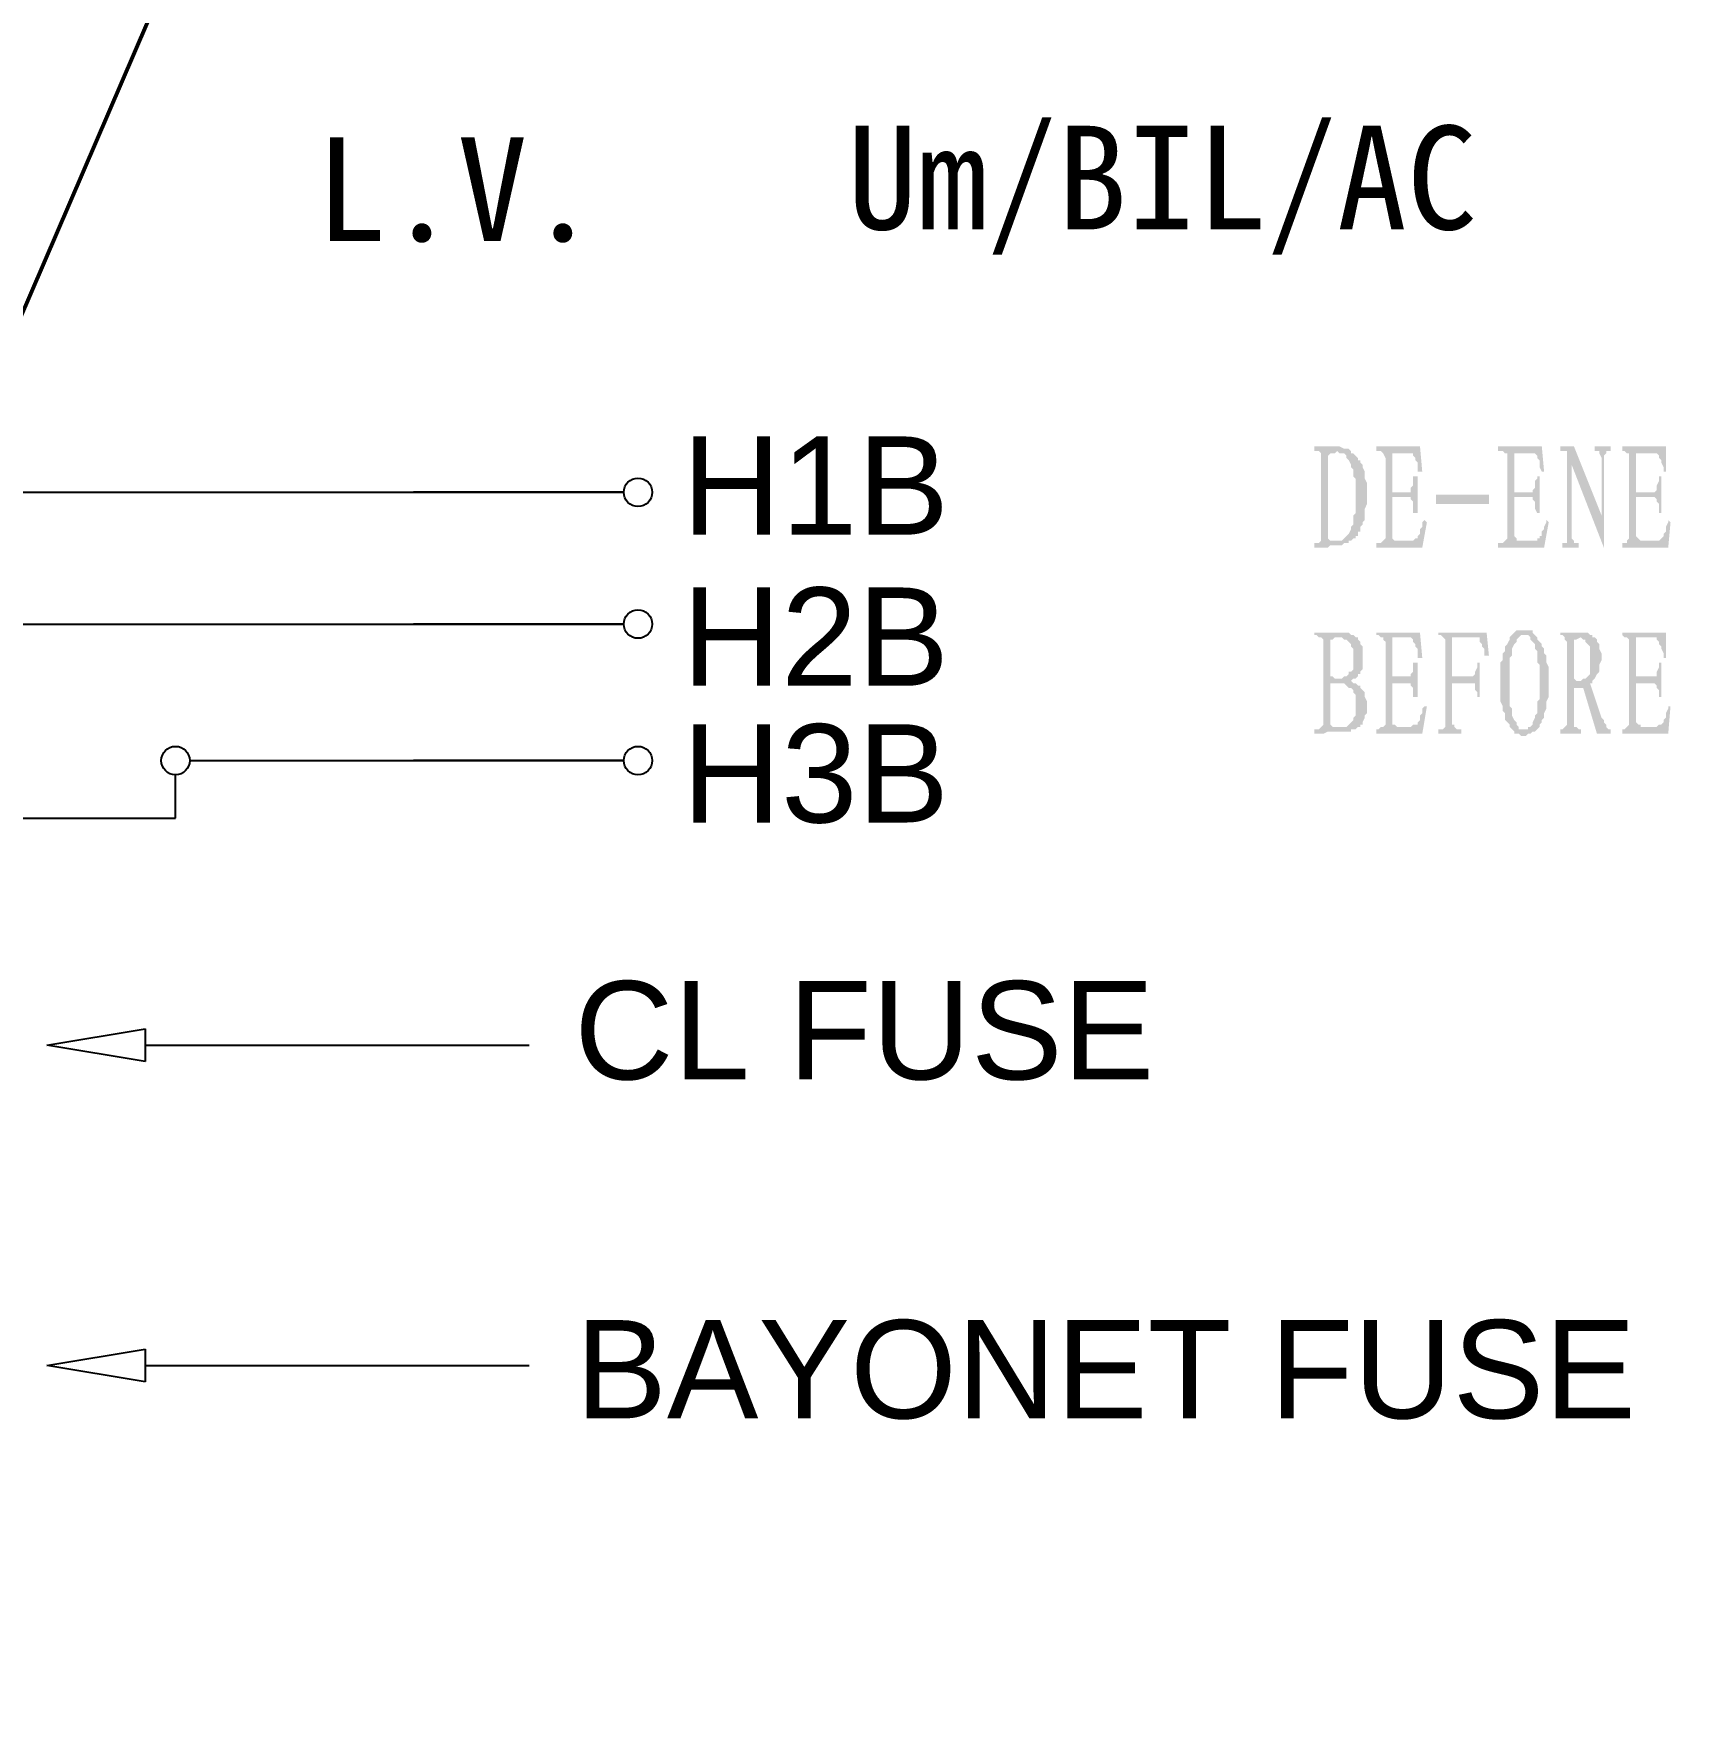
# Model space of a CAD drawing. Header units: millimetres. Extents: x 104637 to 116395, y -154925 to -148478.
# Drawn here: x 108574.69 to 108614.83, y -149863.66 to -149822.48 of the extents above; entities that cross this region are included whole.
import ezdxf
from ezdxf.enums import TextEntityAlignment as Align

# ---------------------------------------------------------------- set-up
doc = ezdxf.new("R2010")
doc.units = ezdxf.units.MM
doc.header["$LTSCALE"] = 13
doc.linetypes.add('CENTER', pattern=[50.8, 31.75, -6.35, 6.35, -6.35])
doc.layers.get('0').update_dxf_attribs({"color": 1, "linetype": 'CENTER'})
for name, color, linetype in [('1', 4, 'Continuous'), ('2', 3, 'Continuous'), ('粗实线', 4, 'Continuous')]:
    doc.layers.add(name, color=color, linetype=linetype)
doc.layers.add('标注、文本', color=3, linetype='Continuous', lineweight=25)
doc.styles.add('Note Text (ANSI)', font='arial.ttf')
doc.styles.add('PDF FangSong', font='simfang.ttf')
doc.styles.get("Standard").update_dxf_attribs({"font": 'gbenor.shx', "bigfont": 'gbcbig.shx'})
doc.dimstyles.new('郁文书', dxfattribs={"dimscale": 15, "dimtxt": 3.5, "dimasz": 2.5, "dimexe": 1.5, "dimexo": 0, "dimgap": 0.5, "dimtad": 1, "dimtoh": 1, "dimtxsty": 'Standard', "dimcen": 2.5, "dimclrd": 3, "dimclre": 3, "dimclrt": 2, "dimadec": 0, "dimazin": 0, "dimtfac": 1, "dimtmove": 0, "dimatfit": 2, "dimfxl": 1, "dimarcsym": 0})

# ---------------------------------------------------------------- blocks, each defined once
blk = doc.blocks.new('A$C344F5E2E')
at = {"layer": '2', "linetype": 'Continuous', "transparency": 33554559}
for points in [[(103.106, 61.822), (102.6, 61.822), (102.6, 61.71), (102.657, 61.71), (102.713, 61.71), (102.769, 61.653), (102.769, 61.597), (102.769, 59.575), (102.769, 59.519), (102.713, 59.463), (102.6, 59.463), (102.6, 59.351), (102.713, 59.351), (102.769, 59.351), (102.881, 59.351), (102.937, 59.351), (102.994, 59.407), (103.05, 59.407), (103.162, 59.407), (103.218, 59.407), (103.274, 59.407), (103.331, 59.463), (103.387, 59.463), (103.443, 59.463), (103.162, 59.519), (103.106, 59.519), (103.05, 59.519), (102.994, 59.519), (102.937, 59.575), (102.937, 61.597), (102.994, 61.653), (103.05, 61.653), (103.106, 61.653), (103.162, 61.71), (103.499, 61.71), (103.443, 61.766), (103.387, 61.766), (103.331, 61.766), (103.218, 61.822), (103.162, 61.822)], [(105.184, 61.822), (104.117, 61.822), (104.117, 61.71), (104.173, 61.71), (104.229, 61.71), (104.285, 61.653), (104.959, 61.653), (105.016, 61.653), (105.016, 61.597), (105.072, 61.541), (105.072, 61.485), (105.128, 61.429), (105.128, 61.316), (105.128, 61.204), (105.24, 61.204)], [(108.161, 61.822), (107.094, 61.822), (107.094, 61.71), (107.15, 61.71), (107.206, 61.71), (107.262, 61.653), (107.992, 61.653), (108.049, 61.597), (108.049, 61.541), (108.105, 61.485), (108.105, 61.429), (108.105, 61.316), (108.161, 61.204), (108.217, 61.204)], [(108.947, 61.822), (108.61, 61.822), (108.61, 61.71), (108.666, 61.71), (108.723, 61.71), (108.779, 61.71), (108.779, 61.541), (108.891, 61.373), (109.677, 59.351), (109.621, 60.137)], [(109.846, 61.822), (109.453, 61.822), (109.453, 61.71), (109.509, 61.71), (109.565, 61.71), (109.565, 61.653), (109.621, 61.541), (109.621, 60.137), (109.677, 59.351), (109.677, 61.597), (109.734, 61.653), (109.734, 61.71), (109.79, 61.71), (109.846, 61.71)], [(111.194, 61.822), (110.127, 61.822), (110.127, 61.71), (110.183, 61.71), (110.239, 61.653), (110.969, 61.653), (111.025, 61.597), (111.025, 61.541), (111.082, 61.485), (111.082, 61.429), (111.138, 61.316), (111.138, 61.204), (111.194, 61.204)], [(103.499, 61.71), (103.162, 61.71), (103.218, 61.653), (103.274, 61.653), (103.331, 61.653), (103.387, 61.597), (103.387, 61.541), (103.443, 61.485), (103.499, 61.373), (103.499, 61.316), (103.555, 61.26), (103.555, 61.204), (103.555, 61.148), (103.555, 61.092), (103.611, 61.036), (103.611, 60.923), (103.611, 60.867), (103.611, 60.755), (103.611, 60.699), (103.611, 60.586), (103.611, 60.53), (103.611, 60.418), (103.611, 60.362), (103.611, 60.249), (103.611, 60.193), (103.555, 60.137), (103.555, 60.025), (103.555, 59.968), (103.555, 59.912), (103.499, 59.856), (103.499, 59.8), (103.443, 59.688), (103.387, 59.631), (103.331, 59.575), (103.274, 59.519), (103.218, 59.519), (103.162, 59.519), (103.443, 59.463), (103.443, 59.519), (103.499, 59.519), (103.555, 59.575), (103.611, 59.575), (103.611, 59.631), (103.668, 59.631), (103.668, 59.688), (103.668, 59.744), (103.724, 59.744), (103.724, 59.8), (103.724, 59.856), (103.78, 59.912), (103.78, 59.968), (103.836, 60.025), (103.836, 60.081), (103.836, 60.193), (103.836, 60.249), (103.836, 60.305), (103.892, 60.418), (103.892, 60.474), (103.892, 60.586), (103.892, 60.642), (103.892, 60.699), (103.892, 60.755), (103.892, 60.867), (103.892, 60.923), (103.836, 61.036), (103.836, 61.092), (103.836, 61.148), (103.836, 61.204), (103.78, 61.316), (103.78, 61.373), (103.724, 61.429), (103.724, 61.485), (103.668, 61.485), (103.668, 61.541), (103.611, 61.597), (103.555, 61.653), (103.499, 61.653)], [(104.285, 61.653), (104.342, 61.541), (104.342, 59.575), (104.285, 59.519), (104.229, 59.463), (104.679, 59.519), (104.622, 59.519), (104.566, 59.519), (104.51, 59.575), (104.51, 59.631), (104.51, 60.586), (104.903, 60.586), (104.51, 60.699), (104.51, 61.653), (104.959, 61.653)], [(107.262, 61.653), (107.318, 61.653), (107.318, 61.541), (107.318, 59.575), (107.262, 59.519), (107.206, 59.463), (107.655, 59.519), (107.599, 59.519), (107.543, 59.519), (107.543, 59.575), (107.487, 59.631), (107.487, 60.586), (107.936, 60.586), (107.487, 60.699), (107.487, 61.653), (107.992, 61.653)], [(108.779, 61.541), (108.779, 59.575), (108.779, 59.519), (108.779, 59.463), (108.723, 59.463), (108.666, 59.463), (108.666, 59.351), (109.06, 59.351), (109.06, 59.463), (109.003, 59.463), (108.947, 59.463), (108.947, 59.519), (108.891, 59.575), (108.891, 61.373)], [(110.239, 61.653), (110.295, 61.653), (110.295, 61.541), (110.295, 59.575), (110.239, 59.519), (110.239, 59.463), (110.688, 59.519), (110.576, 59.519), (110.52, 59.575), (110.464, 59.631), (110.464, 60.586), (110.913, 60.586), (110.464, 60.699), (110.464, 61.653), (110.969, 61.653)], [(105.128, 61.092), (105.016, 61.092), (105.016, 61.036), (105.016, 60.979), (105.016, 60.867), (104.959, 60.811), (104.959, 60.755), (104.959, 60.699), (104.51, 60.699), (104.903, 60.586), (104.959, 60.586), (104.959, 60.53), (105.016, 60.474), (105.016, 60.418), (105.016, 60.305), (105.016, 60.193), (105.128, 60.193)], [(108.105, 61.092), (108.049, 61.092), (108.049, 61.036), (107.992, 60.979), (107.992, 60.867), (107.992, 60.811), (107.936, 60.755), (107.936, 60.699), (107.487, 60.699), (107.936, 60.586), (107.936, 60.53), (107.992, 60.474), (107.992, 60.418), (107.992, 60.305), (108.049, 60.193), (108.105, 60.193)], [(111.082, 61.092), (111.025, 61.092), (111.025, 61.036), (111.025, 60.979), (110.969, 60.867), (110.969, 60.811), (110.969, 60.755), (110.913, 60.699), (110.464, 60.699), (110.913, 60.586), (110.969, 60.53), (110.969, 60.474), (111.025, 60.418), (111.025, 60.305), (111.025, 60.193), (111.082, 60.193)], [(105.577, 60.642), (106.869, 60.642), (106.869, 60.418), (105.577, 60.418)], [(105.296, 60.025), (105.24, 59.968), (105.24, 59.856), (105.184, 59.8), (105.184, 59.744), (105.184, 59.688), (105.128, 59.631), (105.128, 59.575), (105.072, 59.575), (105.016, 59.519), (104.959, 59.519), (104.903, 59.519), (104.847, 59.519), (104.791, 59.519), (104.679, 59.519), (104.229, 59.463), (104.173, 59.463), (104.117, 59.463), (104.117, 59.351), (105.24, 59.351), (105.353, 59.968)], [(108.273, 60.025), (108.273, 59.968), (108.217, 59.856), (108.217, 59.8), (108.161, 59.744), (108.161, 59.688), (108.161, 59.631), (108.105, 59.631), (108.105, 59.575), (108.049, 59.575), (108.049, 59.519), (107.992, 59.519), (107.936, 59.519), (107.824, 59.519), (107.768, 59.519), (107.655, 59.519), (107.206, 59.463), (107.15, 59.463), (107.094, 59.463), (107.094, 59.351), (108.217, 59.351), (108.329, 59.968)], [(111.25, 60.025), (111.25, 59.968), (111.194, 59.856), (111.194, 59.8), (111.194, 59.744), (111.138, 59.688), (111.138, 59.631), (111.082, 59.575), (111.025, 59.519), (110.969, 59.519), (110.913, 59.519), (110.857, 59.519), (110.745, 59.519), (110.688, 59.519), (110.239, 59.463), (110.183, 59.463), (110.127, 59.463), (110.127, 59.351), (111.25, 59.351), (111.306, 59.968)], [(103.162, 57.272), (102.6, 57.272), (102.6, 57.216), (102.657, 57.216), (102.713, 57.16), (102.769, 57.16), (102.825, 57.104), (102.825, 55.026), (102.769, 54.97), (103.106, 54.97), (103.05, 54.97), (102.994, 55.026), (102.994, 56.037), (103.05, 56.037), (103.106, 56.037), (103.218, 56.037), (103.555, 56.037), (103.499, 56.093), (103.443, 56.093), (103.499, 56.093), (103.555, 56.149), (103.162, 56.149), (103.106, 56.149), (103.05, 56.205), (102.994, 56.205), (102.994, 57.104), (103.05, 57.104), (103.106, 57.16), (103.162, 57.16), (103.218, 57.16), (103.611, 57.16), (103.555, 57.216), (103.499, 57.216), (103.443, 57.272), (103.387, 57.272), (103.331, 57.272), (103.274, 57.272)], [(105.184, 57.272), (104.117, 57.272), (104.117, 57.216), (104.173, 57.216), (104.229, 57.16), (104.285, 57.16), (104.959, 57.16), (105.016, 57.104), (105.016, 57.048), (105.072, 56.992), (105.072, 56.935), (105.128, 56.879), (105.128, 56.767), (105.128, 56.655), (105.24, 56.655)], [(106.813, 57.272), (105.633, 57.272), (105.633, 57.216), (105.69, 57.216), (105.746, 57.16), (106.644, 57.16), (106.644, 57.104), (106.644, 57.048), (106.701, 56.992), (106.701, 56.935), (106.757, 56.879), (106.757, 56.767), (106.757, 56.711), (106.869, 56.711)], [(107.768, 57.329), (107.712, 57.329), (107.655, 57.329), (107.599, 57.329), (107.543, 57.329), (107.487, 57.272), (107.431, 57.216), (107.375, 57.16), (107.375, 57.104), (107.318, 56.992), (107.262, 56.935), (107.262, 56.879), (107.262, 56.823), (107.206, 56.767), (107.206, 56.655), (107.206, 56.598), (107.15, 56.542), (107.15, 56.486), (107.15, 56.374), (107.15, 56.318), (107.15, 56.205), (107.15, 56.149), (107.15, 56.093), (107.15, 56.037), (107.15, 55.924), (107.15, 55.868), (107.15, 55.812), (107.15, 55.7), (107.15, 55.644), (107.15, 55.587), (107.206, 55.475), (107.206, 55.419), (107.206, 55.363), (107.262, 55.307), (107.262, 55.25), (107.262, 55.138), (107.318, 55.082), (107.375, 55.026), (107.375, 54.97), (107.431, 54.913), (107.768, 54.913), (107.712, 54.913), (107.655, 54.913), (107.599, 54.913), (107.599, 54.97), (107.543, 55.026), (107.543, 55.082), (107.487, 55.138), (107.431, 55.25), (107.431, 55.307), (107.431, 55.363), (107.431, 55.419), (107.375, 55.475), (107.375, 55.587), (107.375, 55.644), (107.375, 55.7), (107.375, 55.812), (107.375, 55.868), (107.375, 55.981), (107.375, 56.093), (107.375, 56.205), (107.375, 56.261), (107.375, 56.318), (107.375, 56.43), (107.375, 56.486), (107.375, 56.598), (107.375, 56.655), (107.431, 56.711), (107.431, 56.767), (107.431, 56.823), (107.431, 56.879), (107.487, 56.992), (107.543, 57.048), (107.543, 57.104), (107.599, 57.16), (107.655, 57.216), (107.712, 57.216), (107.992, 57.216), (107.936, 57.272), (107.936, 57.329), (107.88, 57.329), (107.824, 57.329)], [(109.116, 57.272), (108.61, 57.272), (108.61, 57.216), (108.666, 57.216), (108.723, 57.16), (108.723, 57.104), (108.779, 57.048), (108.779, 55.026), (108.723, 54.97), (108.666, 54.913), (108.61, 54.913), (108.61, 54.801), (109.116, 54.801), (109.116, 54.913), (109.06, 54.913), (109.003, 54.97), (108.947, 54.97), (108.947, 55.082), (108.947, 55.868), (108.947, 55.924), (109.003, 55.924), (109.06, 55.924), (109.172, 55.924), (109.34, 56.037), (109.397, 56.037), (109.06, 56.093), (109.003, 56.093), (108.947, 56.149), (108.947, 56.205), (108.947, 57.048), (108.947, 57.104), (109.003, 57.104), (109.116, 57.16), (109.453, 57.16), (109.397, 57.16), (109.397, 57.216), (109.34, 57.216), (109.284, 57.272), (109.172, 57.272)], [(111.194, 57.272), (110.127, 57.272), (110.127, 57.216), (110.183, 57.16), (110.239, 57.16), (110.969, 57.16), (110.969, 57.104), (111.025, 57.048), (111.025, 56.992), (111.082, 56.935), (111.082, 56.879), (111.138, 56.767), (111.138, 56.655), (111.194, 56.655)], [(103.611, 57.16), (103.218, 57.16), (103.274, 57.16), (103.331, 57.104), (103.387, 57.104), (103.443, 57.048), (103.499, 56.992), (103.499, 56.935), (103.555, 56.879), (103.555, 56.823), (103.555, 56.767), (103.555, 56.655), (103.555, 56.542), (103.555, 56.486), (103.555, 56.374), (103.499, 56.318), (103.443, 56.318), (103.443, 56.261), (103.387, 56.205), (103.331, 56.205), (103.274, 56.149), (103.218, 56.149), (103.162, 56.149), (103.555, 56.149), (103.611, 56.149), (103.668, 56.205), (103.668, 56.261), (103.724, 56.261), (103.724, 56.318), (103.78, 56.374), (103.78, 56.43), (103.78, 56.486), (103.78, 56.598), (103.78, 56.655), (103.78, 56.767), (103.78, 56.823), (103.78, 56.935), (103.724, 56.992), (103.724, 57.048), (103.668, 57.104), (103.668, 57.16)], [(104.285, 57.16), (104.285, 57.104), (104.342, 57.048), (104.342, 55.082), (104.342, 55.026), (104.285, 54.97), (104.229, 54.97), (104.679, 54.97), (104.622, 54.97), (104.566, 55.026), (104.51, 55.026), (104.51, 55.082), (104.51, 56.037), (104.903, 56.037), (104.51, 56.205), (104.51, 57.16), (104.959, 57.16)], [(105.746, 57.16), (105.802, 57.104), (105.802, 56.992), (105.802, 54.97), (105.746, 54.913), (105.69, 54.913), (105.633, 54.913), (105.633, 54.801), (106.195, 54.801), (106.195, 54.913), (106.083, 54.913), (106.027, 54.97), (106.027, 55.026), (105.97, 55.026), (105.97, 56.037), (106.476, 56.037), (105.97, 56.205), (105.97, 57.16), (106.644, 57.16)], [(107.992, 57.216), (107.712, 57.216), (107.768, 57.216), (107.824, 57.216), (107.88, 57.16), (107.88, 57.104), (107.936, 57.048), (107.992, 56.992), (107.992, 56.879), (108.049, 56.823), (108.049, 56.767), (108.049, 56.711), (108.049, 56.598), (108.049, 56.542), (108.105, 56.486), (108.105, 56.374), (108.105, 56.318), (108.105, 56.261), (108.105, 56.149), (108.105, 56.093), (108.105, 55.981), (108.105, 55.868), (108.105, 55.812), (108.105, 55.7), (108.105, 55.644), (108.049, 55.587), (108.049, 55.531), (108.049, 55.419), (108.049, 55.363), (108.049, 55.307), (107.992, 55.25), (107.992, 55.194), (107.936, 55.082), (107.936, 55.026), (107.88, 54.97), (107.824, 54.97), (107.824, 54.913), (107.768, 54.913), (107.431, 54.913), (107.487, 54.857), (107.487, 54.801), (107.543, 54.801), (107.599, 54.801), (107.655, 54.745), (107.712, 54.745), (107.768, 54.745), (107.824, 54.801), (107.88, 54.801), (107.936, 54.857), (107.992, 54.857), (108.049, 54.913), (108.105, 54.97), (108.105, 55.026), (108.161, 55.082), (108.161, 55.138), (108.217, 55.194), (108.217, 55.25), (108.217, 55.307), (108.273, 55.419), (108.273, 55.475), (108.273, 55.531), (108.273, 55.587), (108.329, 55.7), (108.329, 55.756), (108.329, 55.812), (108.329, 55.924), (108.329, 55.981), (108.329, 56.093), (108.329, 56.149), (108.329, 56.205), (108.329, 56.318), (108.329, 56.374), (108.329, 56.43), (108.273, 56.542), (108.273, 56.598), (108.273, 56.655), (108.273, 56.711), (108.217, 56.767), (108.217, 56.879), (108.161, 56.935), (108.161, 56.992), (108.105, 57.048), (108.049, 57.104), (108.049, 57.16)], [(109.453, 57.16), (109.116, 57.16), (109.172, 57.104), (109.228, 57.104), (109.228, 57.048), (109.284, 56.992), (109.34, 56.935), (109.34, 56.879), (109.34, 56.823), (109.34, 56.711), (109.34, 56.598), (109.34, 56.542), (109.34, 56.486), (109.34, 56.374), (109.34, 56.318), (109.34, 56.261), (109.284, 56.205), (109.228, 56.149), (109.172, 56.149), (109.116, 56.093), (109.06, 56.093), (109.397, 56.037), (109.397, 56.093), (109.453, 56.149), (109.509, 56.261), (109.565, 56.318), (109.565, 56.374), (109.565, 56.43), (109.565, 56.486), (109.621, 56.598), (109.621, 56.655), (109.621, 56.711), (109.621, 56.767), (109.565, 56.879), (109.565, 56.935), (109.565, 56.992), (109.509, 57.048), (109.509, 57.104)], [(110.239, 57.16), (110.295, 57.104), (110.295, 57.048), (110.295, 55.082), (110.295, 55.026), (110.239, 54.97), (110.688, 54.97), (110.576, 54.97), (110.576, 55.026), (110.52, 55.026), (110.464, 55.082), (110.464, 56.037), (110.913, 56.037), (110.464, 56.205), (110.464, 57.16), (110.969, 57.16)], [(105.128, 56.542), (105.016, 56.542), (105.016, 56.43), (105.016, 56.318), (104.959, 56.261), (104.959, 56.205), (104.51, 56.205), (104.903, 56.037), (104.959, 56.037), (104.959, 55.981), (105.016, 55.924), (105.016, 55.868), (105.016, 55.756), (105.016, 55.7), (105.128, 55.7)], [(106.644, 56.542), (106.588, 56.542), (106.588, 56.43), (106.532, 56.318), (106.532, 56.261), (106.476, 56.205), (105.97, 56.205), (106.476, 56.037), (106.532, 56.037), (106.532, 55.981), (106.532, 55.868), (106.588, 55.812), (106.588, 55.7), (106.644, 55.7)], [(111.082, 56.542), (111.025, 56.542), (111.025, 56.43), (110.969, 56.318), (110.969, 56.261), (110.969, 56.205), (110.913, 56.205), (110.464, 56.205), (110.913, 56.037), (110.969, 55.981), (110.969, 55.924), (111.025, 55.868), (111.025, 55.756), (111.025, 55.7), (111.082, 55.7)], [(103.555, 56.037), (103.218, 56.037), (103.274, 56.037), (103.331, 56.037), (103.387, 55.981), (103.443, 55.924), (103.499, 55.924), (103.555, 55.868), (103.555, 55.812), (103.611, 55.756), (103.611, 55.644), (103.611, 55.587), (103.611, 55.531), (103.611, 55.475), (103.611, 55.419), (103.611, 55.363), (103.611, 55.25), (103.555, 55.194), (103.555, 55.138), (103.499, 55.082), (103.443, 55.026), (103.387, 54.97), (103.331, 54.97), (103.274, 54.97), (103.106, 54.97), (102.769, 54.97), (102.713, 54.913), (102.6, 54.913), (102.6, 54.801), (102.657, 54.801), (102.769, 54.801), (102.825, 54.801), (102.937, 54.857), (102.994, 54.857), (103.106, 54.857), (103.162, 54.857), (103.218, 54.857), (103.274, 54.857), (103.387, 54.857), (103.443, 54.857), (103.499, 54.857), (103.499, 54.913), (103.555, 54.913), (103.611, 54.913), (103.668, 54.97), (103.724, 54.97), (103.724, 55.026), (103.78, 55.026), (103.78, 55.082), (103.836, 55.194), (103.836, 55.25), (103.892, 55.307), (103.892, 55.363), (103.892, 55.475), (103.892, 55.531), (103.892, 55.587), (103.836, 55.7), (103.836, 55.756), (103.836, 55.812), (103.78, 55.868), (103.724, 55.924), (103.724, 55.981), (103.668, 55.981), (103.611, 56.037)], [(109.34, 56.037), (109.172, 55.924), (109.509, 54.801), (109.846, 54.801), (109.846, 54.913), (109.79, 54.913), (109.734, 54.97), (109.734, 55.026), (109.677, 55.082), (109.677, 55.138), (109.621, 55.194)], [(105.296, 55.475), (105.24, 55.419), (105.24, 55.307), (105.184, 55.25), (105.184, 55.194), (105.184, 55.138), (105.128, 55.082), (105.128, 55.026), (105.072, 55.026), (105.016, 55.026), (104.959, 54.97), (104.903, 54.97), (104.847, 54.97), (104.791, 54.97), (104.679, 54.97), (104.229, 54.97), (104.173, 54.913), (104.117, 54.913), (104.117, 54.801), (105.24, 54.801), (105.353, 55.475)], [(111.25, 55.475), (111.25, 55.419), (111.194, 55.307), (111.194, 55.25), (111.194, 55.194), (111.138, 55.138), (111.138, 55.082), (111.082, 55.026), (111.025, 55.026), (110.969, 54.97), (110.913, 54.97), (110.857, 54.97), (110.745, 54.97), (110.688, 54.97), (110.239, 54.97), (110.183, 54.913), (110.127, 54.913), (110.127, 54.801), (111.25, 54.801), (111.306, 55.475)]]:
    blk.add_hatch(color=256, dxfattribs=at).paths.add_polyline_path(points)
at = {"layer": '2', "linetype": 'Continuous'}
for p, q in [((37.504, 60.702), (80.592, 60.702)), ((80.592, 60.702), (85.727, 60.702)), ((85.727, 60.702), (80.592, 60.702)), ((56.096, 57.482), (80.592, 57.482)), ((80.592, 57.482), (85.727, 57.482)), ((85.727, 57.482), (80.592, 57.482)), ((75.121, 54.147), (80.592, 54.147)), ((80.592, 54.147), (85.727, 54.147)), ((85.727, 54.147), (80.592, 54.147))]:
    blk.add_line(p, q, dxfattribs=at)
at = {"layer": '2', "color": 3}
for p, q in [((74.033, 47.194), (83.419, 47.194)), ((74.033, 39.368), (83.419, 39.368))]:
    blk.add_line(p, q, dxfattribs=at)
at = {"layer": '标注、文本'}
for p, q in [((74.774, 52.743), (74.774, 53.799)), ((66.237, 52.743), (74.774, 52.743)), ((71.631, 47.194), (74.033, 47.595)), ((74.033, 47.595), (74.033, 46.794)), ((74.033, 46.794), (71.631, 47.194)), ((71.631, 39.368), (74.033, 39.769)), ((74.033, 39.769), (74.033, 38.968)), ((74.033, 38.968), (71.631, 39.368))]:
    blk.add_line(p, q, dxfattribs=at)
for centre in [(86.075, 60.702), (86.075, 57.482), (74.774, 54.147), (86.075, 54.147)]:
    blk.add_circle(centre, 0.348, dxfattribs=at)
at = {"layer": '2', "linetype": 'Continuous', "style": 'Note Text (ANSI)'}
for s, height, p in [('H1B', 2.4021, (93.677, 59.667)), ('H2B', 2.4021, (93.677, 55.974)), ('H3B', 2.4021, (93.677, 52.634)), ('CL FUSE', 2.4021, (98.689, 46.357)), ('BAYONET FUSE', 2.40214, (110.459, 38.075))]:
    blk.add_text(s, height=height, dxfattribs=at).set_placement(p, align=Align.RIGHT)
at = {"layer": '2', "linetype": 'Continuous', "char_height": 2.53409, "attachment_point": 7, "style": 'PDF FangSong'}
for s, insert in [('\\W0.991650;Um/BIL/AC', (91.187, 66.507)), ('\\W0.998704;L.V.', (78.212, 66.797))]:
    blk.add_mtext(s, dxfattribs=dict(at, insert=insert))
blk = doc.blocks.new('*D95')
at = {"layer": '1', "color": 3, "lineweight": -2}
for p, q in [((110866.046, -149750.517), (111125.964, -149750.517)), ((111103.464, -150318.017), (111103.464, -149788.017)), ((110866.046, -150355.517), (111125.964, -150355.517)), ((104731.753, -150790.418), (104731.753, -151074.443)), ((104636.753, -150961.953), (104636.753, -151074.443)), ((104674.253, -151051.943), (104694.253, -151051.943))]:
    blk.add_line(p, q, dxfattribs=at)
at = {"layer": '1', "color": 3, "lineweight": 30}
for points in [[(111097.214, -149788.017), (111109.714, -149788.017), (111103.464, -149750.517)], [(111097.214, -150318.017), (111109.714, -150318.017), (111103.464, -150355.517)], [(104674.253, -151045.693), (104674.253, -151058.193), (104636.753, -151051.943)], [(104694.253, -151045.693), (104694.253, -151058.193), (104731.753, -151051.943)]]:
    blk.add_solid(points, dxfattribs=at)
at = {"layer": 'Defpoints', "color": 0, "lineweight": 30}
for p in [(110866.046, -149750.517), (111103.464, -149750.517), (110866.046, -150355.517), (104731.753, -150790.418), (104636.753, -150961.953), (104731.753, -151051.943)]:
    blk.add_point(p, dxfattribs=at)
at = {"layer": '1', "color": 2, "insert": (111069.714, -150053.017), "char_height": 52.5, "attachment_point": 5, "rotation": 90}
blk.add_mtext('605', dxfattribs=at)
at = {"layer": '1', "color": 2, "insert": (104684.253, -151018.193), "char_height": 52.5, "attachment_point": 5}
blk.add_mtext('95', dxfattribs=at)

msp = doc.modelspace()

# ---------------------------------------------------------------- linework, layer by layer
at = {"layer": '粗实线', "lineweight": 50}
msp.add_line((108796.983, -149311.997), (108566.964, -149846.614), dxfattribs=at)

# ---------------------------------------------------------------- block references
at = {"color": 7, "linetype": 'ByBlock', "lineweight": 30}
msp.add_blockref('A$C344F5E2E', (108503.382, -149894.383), dxfattribs=at)

# ---------------------------------------------------------------- dimensions: what is measured, and where the dimension line sits
at = {"layer": '1'}
dim = msp.add_linear_dim(base=(111103.464, -149750.517), p1=(110866.046, -150355.517), p2=(110866.046, -149750.517), angle=90, dimstyle='郁文书', override={"dimarcsym": 1}, dxfattribs=at)
dim.commit()
dim.dimension.update_dxf_attribs({"geometry": '*D95', "text_midpoint": (111069.714, -150053.017)})

doc.saveas('drawing.dxf')
